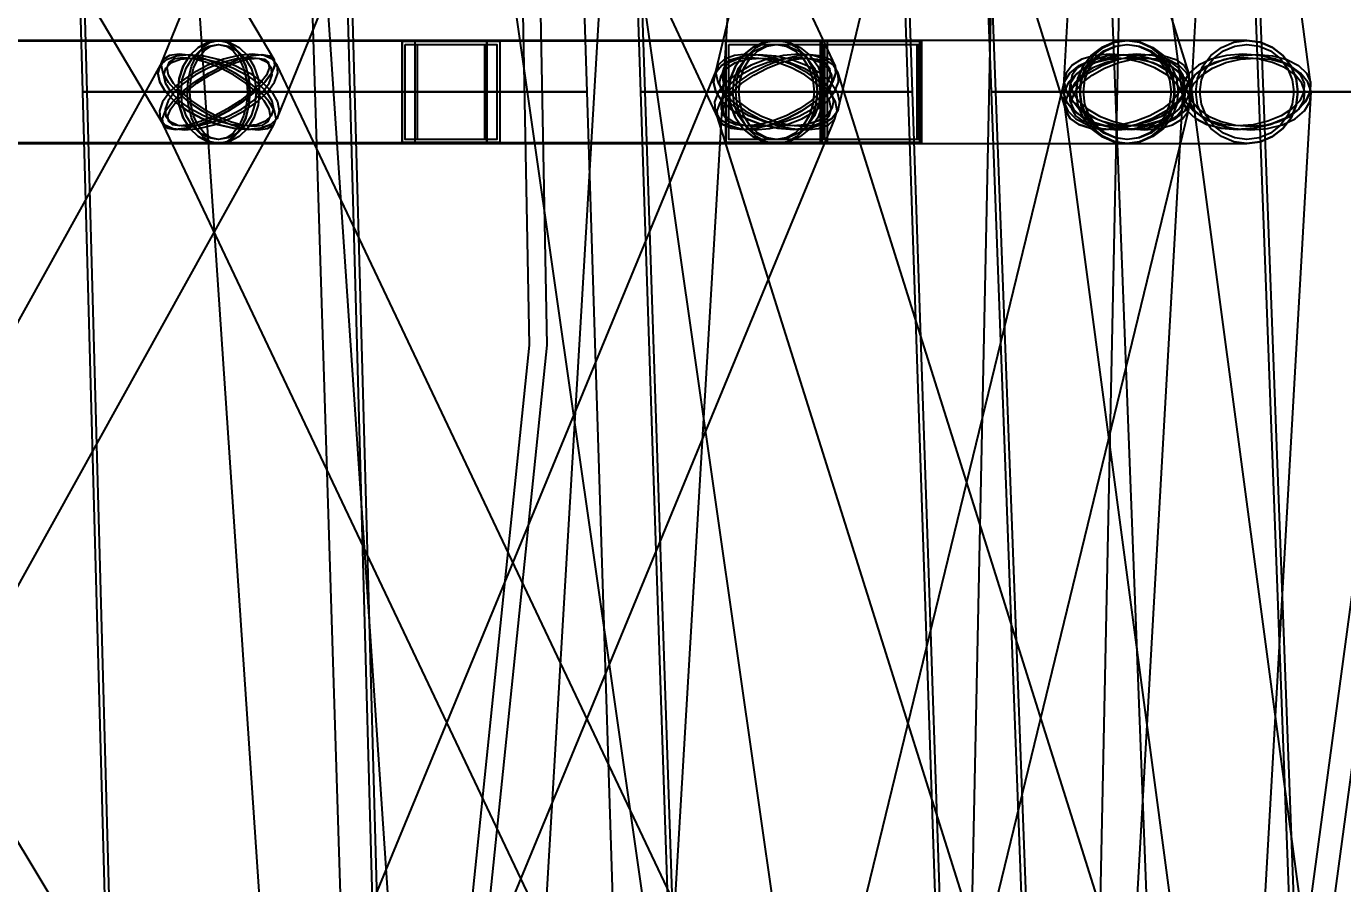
# Model space of a CAD drawing. Header units: millimetres. Extents: x -123812 to 252100, y -3000 to 639000.
# Drawn here: x 9042 to 14239, y 366874 to 370259 of the extents above; entities that cross this region are included whole.
import ezdxf

# ---------------------------------------------------------------- set-up
doc = ezdxf.new("R2010")
doc.units = ezdxf.units.MM
for name, color, linetype, lineweight in [('D-STR-DECK', 7, 'Continuous', 25), ('D-STR-DIM', 7, 'Continuous', 13), ('D-STR-STRC', 7, 'Continuous', 25)]:
    doc.layers.add(name, color=color, linetype=linetype, lineweight=lineweight)
doc.styles.add('OpenSansCondensed-Light', font='OpenSansCondensed-Light.ttf')
doc.styles.add('TOWER_UNICODE', font='Arial Unicode.ttf')
doc.dimstyles.new('EZDXF', dxfattribs={"dimtxt": 0.25, "dimasz": 0.175, "dimexe": 0.375, "dimexo": 0.125, "dimgap": 0.1, "dimtad": 1, "dimlfac": 100, "dimzin": 12, "dimdsep": 46, "dimtxsty": 'OpenSansCondensed-Light', "dimblk": 'ARCHTICK', "dimcen": 2.5, "dimazin": 3, "dimtfac": 0.5, "dimtmove": 2, "dimatfit": 3})

# ---------------------------------------------------------------- blocks, each defined once
blk = doc.blocks.new('_ARCHTICK')
at = {"color": 0, "linetype": 'BYBLOCK', "const_width": 0.15}
blk.add_lwpolyline([(-0.5, -0.5), (0.5, 0.5)], dxfattribs=at)

msp = doc.modelspace()

# ---------------------------------------------------------------- linework, layer by layer
at = {"layer": 'D-STR-DECK'}
for points in [[(6481.3, 355000), (7459.2, 369000), (7433.3, 371000), (11059.6, 371000), (11097.8, 369000), (9651.9, 355000)], [(6481.3, 355000), (7459.2, 369000), (7433.3, 371000), (11059.6, 371000), (11097.8, 369000), (9651.9, 355000)], [(9583, 355000), (11028.9, 369000), (10990.7, 371000), (14450, 371000), (14500, 369000), (12610.8, 355000)], [(9583, 355000), (11028.9, 369000), (10990.7, 371000), (14450, 371000), (14500, 369000), (12610.8, 355000)], [(12520.8, 355000), (14410, 369000), (14360, 371000), (17593.2, 371000), (17654.1, 369000), (15354, 355000)], [(12520.8, 355000), (14410, 369000), (14360, 371000), (17593.2, 371000), (17654.1, 369000), (15354, 355000)]]:
    msp.add_lwpolyline(points, close=True, dxfattribs=at)
at = {"layer": 'D-STR-STRC'}
for points in [[(6614.3, 374871.5), (9582.2, 369871.5), (9599.9, 369856.7), (9631.2, 369851.6), (9674.2, 369856.7), (9725.8, 369871.5), (9782.6, 369895.1), (9840.6, 369925.8), (9896, 369961.6), (9944.9, 370000), (9984, 370038.4), (10010.7, 370074.2), (10023.1, 370104.9), (10020.4, 370128.5), (7052.4, 375128.5)], [(9432.6, 374895.1), (11772.8, 369895.1), (11791.5, 369871.5), (11824.6, 369856.7), (11870, 369851.6), (11924.5, 369856.7), (11984.4, 369871.5), (12045.7, 369895.1), (12104.1, 369925.8), (12155.7, 369961.6), (12197, 370000), (12225.1, 370038.4), (12238.2, 370074.2), (12235.3, 370104.9), (9895, 375104.9)], [(11605.1, 375104.9), (9570.7, 370104.9), (9561.6, 370074.2), (9568.7, 370038.4), (9591.8, 370000), (9629.1, 369961.6), (9678.1, 369925.8), (9735.6, 369895.1), (9797.5, 369871.5), (9859.7, 369856.7), (9917.8, 369851.6), (9968.1, 369856.7), (10007, 369871.5), (10031.9, 369895.1), (12066.2, 374895.1)], [(11607, 350016.9), (9917.2, 375016.9), (9908.6, 375024.4), (9883.3, 375030.3), (9843, 375034.1), (9790.5, 375035.6), (9729.4, 375034.6), (9663.8, 375031.3), (9598.2, 375025.9), (9537.1, 375018.7), (9484.6, 375010.2), (9444.3, 375001.1), (9419, 374991.8), (9410.4, 374983.1), (11100.2, 349983.1)], [(10604.8, 349985.2), (12089.2, 374985.2), (12080.6, 374994.9), (12055.3, 375004.9), (12015, 375014.6), (11962.5, 375023.3), (11901.3, 375030.4), (11835.7, 375035.4), (11770.1, 375038), (11708.9, 375038), (11656.4, 375035.5), (11616.1, 375030.5), (11590.8, 375023.4), (11582.1, 375014.8), (10097.7, 350014.8)], [(14391.5, 350035.7), (10811.5, 375035.7), (10803, 375040.5), (10777.9, 375042.6), (10737.9, 375041.8), (10685.8, 375038.1), (10625.2, 375031.8), (10560.1, 375023.4), (10495, 375013.3), (10434.4, 375002.4), (10382.3, 374991.3), (10342.3, 374980.8), (10317.2, 374971.6), (10308.6, 374964.3), (13888.6, 349964.3)], [(11592.8, 374925.8), (13145.9, 369925.8), (13163.9, 369895.1), (13197.2, 369871.5), (13243.5, 369856.7), (13299.8, 369851.6), (13362.2, 369856.7), (13426.3, 369871.5), (13487.9, 369895.1), (13542.7, 369925.8), (13587.1, 369961.6), (13617.9, 370000), (13633.2, 370038.4), (13631.7, 370074.2), (12078.6, 375074.2)], [(12959.3, 375074.2), (11762.3, 370074.2), (11755, 370038.4), (11764.5, 370000), (11790.4, 369961.6), (11830.9, 369925.8), (11883.2, 369895.1), (11943.7, 369871.5), (12008.3, 369856.7), (12072.7, 369851.6), (12132.3, 369856.7), (12183.2, 369871.5), (12221.9, 369895.1), (12245.8, 369925.8), (13442.7, 374925.8)], [(12931.6, 349994.8), (13454.9, 374994.8), (13446.3, 375004.8), (13420.9, 375014.5), (13380.6, 375023.2), (13328, 375030.3), (13266.7, 375035.4), (13201, 375038), (13135.3, 375038), (13074, 375035.5), (13021.4, 375030.5), (12981.1, 375023.5), (12955.7, 375014.9), (12947, 375005.2), (12423.7, 350005.2)], [(12950, 374961.6), (13610.1, 369961.6), (13626, 369925.8), (13657.8, 369895.1), (13703.5, 369871.5), (13760, 369856.7), (13823.3, 369851.6), (13889.2, 369856.7), (13953.2, 369871.5), (14010.9, 369895.1), (14058.4, 369925.8), (14092.5, 369961.6), (14110.8, 370000), (14112.1, 370038.4), (13452, 375038.4)], [(13413.4, 375000), (13135.6, 370000), (13148.3, 369961.6), (13177.5, 369925.8), (13221, 369895.1), (13276, 369871.5), (13338.6, 369856.7), (13404.7, 369851.6), (13469.7, 369856.7), (13529.2, 369871.5), (13579.1, 369895.1), (13616.1, 369925.8), (13637.5, 369961.6), (13642, 370000), (13919.9, 375000)], [(6930.6, 369796.8), (9801.3, 369796.8), (9833.3, 369803.7), (9863.1, 369824), (9888.8, 369856.3), (9908.4, 369898.4), (9920.8, 369947.4), (9925, 370000), (9920.8, 370052.6), (9908.4, 370101.6), (9888.8, 370143.7), (9863.1, 370176), (9833.3, 370196.3), (9801.3, 370203.2), (6930.6, 370203.2)], [(6930.6, 369796.8), (9801.3, 369796.8), (9833.3, 369803.7), (9863.1, 369824), (9888.8, 369856.3), (9908.4, 369898.4), (9920.8, 369947.4), (9925, 370000), (9920.8, 370052.6), (9908.4, 370101.6), (9888.8, 370143.7), (9863.1, 370176), (9833.3, 370196.3), (9801.3, 370203.2), (6930.6, 370203.2)], [(10157.1, 365129.7), (7148.9, 370129.7), (7131.1, 370144.6), (7099.7, 370149.7), (7056.7, 370144.6), (7005.2, 370129.7), (6948.5, 370105.9), (6890.6, 370074.9), (6835.5, 370038.8), (6786.8, 370000), (6747.9, 369961.2), (6721.5, 369925.1), (6709.3, 369894.1), (6712.2, 369870.3), (9720.4, 364870.3)], [(7245.4, 364870.3), (10018.9, 369870.3), (10028.3, 369894.1), (10022.2, 369925.1), (10001.1, 369961.2), (9966.3, 370000), (9920.4, 370038.8), (9866.3, 370074.9), (9807.7, 370105.9), (9748.8, 370129.7), (9693.4, 370144.6), (9645.3, 370149.7), (9607.9, 370144.6), (9583.7, 370129.7), (6810.2, 365129.7)], [(12403.3, 365105.9), (10032.1, 370105.9), (10013.3, 370129.7), (9980, 370144.6), (9934.6, 370149.7), (9880.1, 370144.6), (9820.2, 370129.7), (9759, 370105.9), (9700.8, 370074.9), (9649.3, 370038.8), (9608.2, 370000), (9580.3, 369961.2), (9567.4, 369925.1), (9570.5, 369894.1), (11941.7, 364894.1)], [(10169, 364894.1), (12234.3, 369894.1), (12243.5, 369925.1), (12236.4, 369961.2), (12213.5, 370000), (12176.3, 370038.8), (12127.4, 370074.9), (12070, 370105.9), (12008.2, 370129.7), (11946.1, 370144.6), (11887.9, 370149.7), (11837.7, 370144.6), (11798.8, 370129.7), (11773.9, 370105.9), (9708.6, 365105.9)], [(13819.3, 365074.9), (12246.8, 370074.9), (12228.7, 370105.9), (12195.3, 370129.7), (12148.8, 370144.6), (12092.5, 370149.7), (12030.2, 370144.6), (11966, 370129.7), (11904.5, 370105.9), (11849.8, 370074.9), (11805.6, 370038.8), (11774.9, 370000), (11759.8, 369961.2), (11761.4, 369925.1), (13333.9, 364925.1)], [(12414.1, 364925.1), (13630.4, 369925.1), (13637.8, 369961.2), (13628.3, 370000), (13602.4, 370038.8), (13562, 370074.9), (13509.8, 370105.9), (13449.3, 370129.7), (13384.7, 370144.6), (13320.4, 370149.7), (13260.8, 370144.6), (13209.8, 370129.7), (13171.1, 370105.9), (13147.2, 370074.9), (11930.9, 365074.9)], [(14306.5, 365038.8), (13639.7, 370038.8), (13623.8, 370074.9), (13591.9, 370105.9), (13546.1, 370129.7), (13489.7, 370144.6), (13426.3, 370149.7), (13360.4, 370144.6), (13296.4, 370129.7), (13238.7, 370105.9), (13191.3, 370074.9), (13157.3, 370038.8), (13139.1, 370000), (13137.9, 369961.2), (13804.6, 364961.2)], [(13829.9, 365000), (14114.3, 370000), (14101.6, 370038.8), (14072.4, 370074.9), (14028.9, 370105.9), (13973.9, 370129.7), (13911.2, 370144.6), (13845.1, 370149.7), (13780.1, 370144.6), (13720.6, 370129.7), (13670.7, 370105.9), (13633.8, 370074.9), (13612.4, 370038.8), (13607.9, 370000), (13323.4, 365000)]]:
    msp.add_lwpolyline(points, dxfattribs=at)
for points in [[(9127.6, 375000), (9264, 370000), (10338.6, 370000), (10199.9, 375000)], [(9144.3, 375000), (9281.4, 370000), (10321.2, 370000), (10183.3, 375000)], [(10023.9, 375000), (10181.5, 370000), (11256.1, 370000), (11096.2, 375000)], [(11299.5, 375000), (11466.8, 370000), (12541.4, 370000), (12371.8, 375000)], [(11316.2, 375000), (11484.1, 370000), (12524, 370000), (12355.1, 375000)], [(12664.8, 375000), (12851.5, 370000), (13926.1, 370000), (13737.1, 375000)], [(12681.5, 375000), (12868.9, 370000), (13908.7, 370000), (13720.4, 375000)], [(13147.2, 375000), (13341.2, 370000), (14381, 370000), (14186.1, 375000)], [(9640.1, 370000), (9645.6, 369947.4), (9661.7, 369898.4), (9687.3, 369856.3), (9720.7, 369824), (9759.6, 369803.7), (9801.3, 369796.8), (12004.1, 369796.8), (12045.8, 369803.7), (12084.7, 369824), (12118.1, 369856.3), (12143.7, 369898.4), (12159.8, 369947.4), (12165.3, 370000), (12159.8, 370052.6), (12143.7, 370101.6), (12118.1, 370143.7), (12084.7, 370176), (12045.8, 370196.3), (12004.1, 370203.2), (9801.3, 370203.2), (9759.6, 370196.3), (9720.7, 370176), (9687.3, 370143.7), (9661.7, 370101.6), (9645.6, 370052.6)], [(9962.5, 370000), (9957, 369947.4), (9940.9, 369898.4), (9915.3, 369856.3), (9881.9, 369824), (9843, 369803.7), (9801.3, 369796.8), (9759.6, 369803.7), (9720.7, 369824), (9687.3, 369856.3), (9661.7, 369898.4), (9645.6, 369947.4), (9640.1, 370000), (9645.6, 370052.6), (9661.7, 370101.6), (9687.3, 370143.7), (9720.7, 370176), (9759.6, 370196.3), (9801.3, 370203.2), (9843, 370196.3), (9881.9, 370176), (9915.3, 370143.7), (9940.9, 370101.6), (9957, 370052.6)], [(9640.1, 370000), (9645.6, 369947.4), (9661.7, 369898.4), (9687.3, 369856.3), (9720.7, 369824), (9759.6, 369803.7), (9801.3, 369796.8), (12004.1, 369796.8), (12045.8, 369803.7), (12084.7, 369824), (12118.1, 369856.3), (12143.7, 369898.4), (12159.8, 369947.4), (12165.3, 370000), (12159.8, 370052.6), (12143.7, 370101.6), (12118.1, 370143.7), (12084.7, 370176), (12045.8, 370196.3), (12004.1, 370203.2), (9801.3, 370203.2), (9759.6, 370196.3), (9720.7, 370176), (9687.3, 370143.7), (9661.7, 370101.6), (9645.6, 370052.6)], [(9962.5, 370000), (9957, 369947.4), (9940.9, 369898.4), (9915.3, 369856.3), (9881.9, 369824), (9843, 369803.7), (9801.3, 369796.8), (9759.6, 369803.7), (9720.7, 369824), (9687.3, 369856.3), (9661.7, 369898.4), (9645.6, 369947.4), (9640.1, 370000), (9645.6, 370052.6), (9661.7, 370101.6), (9687.3, 370143.7), (9720.7, 370176), (9759.6, 370196.3), (9801.3, 370203.2), (9843, 370196.3), (9881.9, 370176), (9915.3, 370143.7), (9940.9, 370101.6), (9957, 370052.6)], [(9925, 370000), (9920.8, 369947.4), (9908.4, 369898.4), (9888.8, 369856.3), (9863.1, 369824), (9833.3, 369803.7), (9801.3, 369796.8), (9769.3, 369803.7), (9739.4, 369824), (9713.8, 369856.3), (9694.2, 369898.4), (9681.8, 369947.4), (9677.6, 370000), (9681.8, 370052.6), (9694.2, 370101.6), (9713.8, 370143.7), (9739.4, 370176), (9769.3, 370196.3), (9801.3, 370203.2), (9833.3, 370196.3), (9863.1, 370176), (9888.8, 370143.7), (9908.4, 370101.6), (9920.8, 370052.6)], [(9925, 370000), (9920.8, 369947.4), (9908.4, 369898.4), (9888.8, 369856.3), (9863.1, 369824), (9833.3, 369803.7), (9801.3, 369796.8), (9769.3, 369803.7), (9739.4, 369824), (9713.8, 369856.3), (9694.2, 369898.4), (9681.8, 369947.4), (9677.6, 370000), (9681.8, 370052.6), (9694.2, 370101.6), (9713.8, 370143.7), (9739.4, 370176), (9769.3, 370196.3), (9801.3, 370203.2), (9833.3, 370196.3), (9863.1, 370176), (9888.8, 370143.7), (9908.4, 370101.6), (9920.8, 370052.6)], [(11816.3, 370000), (11822.7, 369947.4), (11841.5, 369898.4), (11871.3, 369856.3), (11910.2, 369824), (11955.5, 369803.7), (12004.1, 369796.8), (13388.8, 369796.8), (13437.4, 369803.7), (13482.7, 369824), (13521.6, 369856.3), (13551.4, 369898.4), (13570.1, 369947.4), (13576.5, 370000), (13570.1, 370052.6), (13551.4, 370101.6), (13521.6, 370143.7), (13482.7, 370176), (13437.4, 370196.3), (13388.8, 370203.2), (12004.1, 370203.2), (11955.5, 370196.3), (11910.2, 370176), (11871.3, 370143.7), (11841.5, 370101.6), (11822.7, 370052.6)], [(12191.8, 370000), (12185.4, 369947.4), (12166.7, 369898.4), (12136.8, 369856.3), (12097.9, 369824), (12052.7, 369803.7), (12004.1, 369796.8), (11955.5, 369803.7), (11910.2, 369824), (11871.3, 369856.3), (11841.5, 369898.4), (11822.7, 369947.4), (11816.3, 370000), (11822.7, 370052.6), (11841.5, 370101.6), (11871.3, 370143.7), (11910.2, 370176), (11955.5, 370196.3), (12004.1, 370203.2), (12052.7, 370196.3), (12097.9, 370176), (12136.8, 370143.7), (12166.7, 370101.6), (12185.4, 370052.6)], [(11816.3, 370000), (11822.7, 369947.4), (11841.5, 369898.4), (11871.3, 369856.3), (11910.2, 369824), (11955.5, 369803.7), (12004.1, 369796.8), (13388.8, 369796.8), (13437.4, 369803.7), (13482.7, 369824), (13521.6, 369856.3), (13551.4, 369898.4), (13570.1, 369947.4), (13576.5, 370000), (13570.1, 370052.6), (13551.4, 370101.6), (13521.6, 370143.7), (13482.7, 370176), (13437.4, 370196.3), (13388.8, 370203.2), (12004.1, 370203.2), (11955.5, 370196.3), (11910.2, 370176), (11871.3, 370143.7), (11841.5, 370101.6), (11822.7, 370052.6)], [(12191.8, 370000), (12185.4, 369947.4), (12166.7, 369898.4), (12136.8, 369856.3), (12097.9, 369824), (12052.7, 369803.7), (12004.1, 369796.8), (11955.5, 369803.7), (11910.2, 369824), (11871.3, 369856.3), (11841.5, 369898.4), (11822.7, 369947.4), (11816.3, 370000), (11822.7, 370052.6), (11841.5, 370101.6), (11871.3, 370143.7), (11910.2, 370176), (11955.5, 370196.3), (12004.1, 370203.2), (12052.7, 370196.3), (12097.9, 370176), (12136.8, 370143.7), (12166.7, 370101.6), (12185.4, 370052.6)], [(12165.3, 370000), (12159.8, 369947.4), (12143.7, 369898.4), (12118.1, 369856.3), (12084.7, 369824), (12045.8, 369803.7), (12004.1, 369796.8), (11962.4, 369803.7), (11923.5, 369824), (11890.1, 369856.3), (11864.5, 369898.4), (11848.4, 369947.4), (11842.9, 370000), (11848.4, 370052.6), (11864.5, 370101.6), (11890.1, 370143.7), (11923.5, 370176), (11962.4, 370196.3), (12004.1, 370203.2), (12045.8, 370196.3), (12084.7, 370176), (12118.1, 370143.7), (12143.7, 370101.6), (12159.8, 370052.6)], [(12165.3, 370000), (12159.8, 369947.4), (12143.7, 369898.4), (12118.1, 369856.3), (12084.7, 369824), (12045.8, 369803.7), (12004.1, 369796.8), (11962.4, 369803.7), (11923.5, 369824), (11890.1, 369856.3), (11864.5, 369898.4), (11848.4, 369947.4), (11842.9, 370000), (11848.4, 370052.6), (11864.5, 370101.6), (11890.1, 370143.7), (11923.5, 370176), (11962.4, 370196.3), (12004.1, 370203.2), (12045.8, 370196.3), (12084.7, 370176), (12118.1, 370143.7), (12143.7, 370101.6), (12159.8, 370052.6)], [(13187.3, 370000), (13194.2, 369947.4), (13214.3, 369898.4), (13246.4, 369856.3), (13288.1, 369824), (13336.7, 369803.7), (13388.8, 369796.8), (13861.1, 369796.8), (13913.3, 369803.7), (13961.8, 369824), (14003.6, 369856.3), (14035.6, 369898.4), (14055.7, 369947.4), (14062.6, 370000), (14055.7, 370052.6), (14035.6, 370101.6), (14003.6, 370143.7), (13961.8, 370176), (13913.3, 370196.3), (13861.1, 370203.2), (13388.8, 370203.2), (13336.7, 370196.3), (13288.1, 370176), (13246.4, 370143.7), (13214.3, 370101.6), (13194.2, 370052.6)], [(13590.3, 370000), (13583.4, 369947.4), (13563.3, 369898.4), (13531.3, 369856.3), (13489.5, 369824), (13440.9, 369803.7), (13388.8, 369796.8), (13336.7, 369803.7), (13288.1, 369824), (13246.4, 369856.3), (13214.3, 369898.4), (13194.2, 369947.4), (13187.3, 370000), (13194.2, 370052.6), (13214.3, 370101.6), (13246.4, 370143.7), (13288.1, 370176), (13336.7, 370196.3), (13388.8, 370203.2), (13440.9, 370196.3), (13489.5, 370176), (13531.3, 370143.7), (13563.3, 370101.6), (13583.4, 370052.6)], [(13187.3, 370000), (13194.2, 369947.4), (13214.3, 369898.4), (13246.4, 369856.3), (13288.1, 369824), (13336.7, 369803.7), (13388.8, 369796.8), (13861.1, 369796.8), (13913.3, 369803.7), (13961.8, 369824), (14003.6, 369856.3), (14035.6, 369898.4), (14055.7, 369947.4), (14062.6, 370000), (14055.7, 370052.6), (14035.6, 370101.6), (14003.6, 370143.7), (13961.8, 370176), (13913.3, 370196.3), (13861.1, 370203.2), (13388.8, 370203.2), (13336.7, 370196.3), (13288.1, 370176), (13246.4, 370143.7), (13214.3, 370101.6), (13194.2, 370052.6)], [(13590.3, 370000), (13583.4, 369947.4), (13563.3, 369898.4), (13531.3, 369856.3), (13489.5, 369824), (13440.9, 369803.7), (13388.8, 369796.8), (13336.7, 369803.7), (13288.1, 369824), (13246.4, 369856.3), (13214.3, 369898.4), (13194.2, 369947.4), (13187.3, 370000), (13194.2, 370052.6), (13214.3, 370101.6), (13246.4, 370143.7), (13288.1, 370176), (13336.7, 370196.3), (13388.8, 370203.2), (13440.9, 370196.3), (13489.5, 370176), (13531.3, 370143.7), (13563.3, 370101.6), (13583.4, 370052.6)], [(13576.5, 370000), (13570.1, 369947.4), (13551.4, 369898.4), (13521.6, 369856.3), (13482.7, 369824), (13437.4, 369803.7), (13388.8, 369796.8), (13340.2, 369803.7), (13294.9, 369824), (13256.1, 369856.3), (13226.2, 369898.4), (13207.5, 369947.4), (13201.1, 370000), (13207.5, 370052.6), (13226.2, 370101.6), (13256.1, 370143.7), (13294.9, 370176), (13340.2, 370196.3), (13388.8, 370203.2), (13437.4, 370196.3), (13482.7, 370176), (13521.6, 370143.7), (13551.4, 370101.6), (13570.1, 370052.6)], [(13576.5, 370000), (13570.1, 369947.4), (13551.4, 369898.4), (13521.6, 369856.3), (13482.7, 369824), (13437.4, 369803.7), (13388.8, 369796.8), (13340.2, 369803.7), (13294.9, 369824), (13256.1, 369856.3), (13226.2, 369898.4), (13207.5, 369947.4), (13201.1, 370000), (13207.5, 370052.6), (13226.2, 370101.6), (13256.1, 370143.7), (13294.9, 370176), (13340.2, 370196.3), (13388.8, 370203.2), (13437.4, 370196.3), (13482.7, 370176), (13521.6, 370143.7), (13551.4, 370101.6), (13570.1, 370052.6)], [(14062.6, 370000), (14055.7, 369947.4), (14035.6, 369898.4), (14003.6, 369856.3), (13961.8, 369824), (13913.3, 369803.7), (13861.1, 369796.8), (13809, 369803.7), (13760.4, 369824), (13718.7, 369856.3), (13686.6, 369898.4), (13666.5, 369947.4), (13659.6, 370000), (13666.5, 370052.6), (13686.6, 370101.6), (13718.7, 370143.7), (13760.4, 370176), (13809, 370196.3), (13861.1, 370203.2), (13913.3, 370196.3), (13961.8, 370176), (14003.6, 370143.7), (14035.6, 370101.6), (14055.7, 370052.6)], [(14062.6, 370000), (14055.7, 369947.4), (14035.6, 369898.4), (14003.6, 369856.3), (13961.8, 369824), (13913.3, 369803.7), (13861.1, 369796.8), (13809, 369803.7), (13760.4, 369824), (13718.7, 369856.3), (13686.6, 369898.4), (13666.5, 369947.4), (13659.6, 370000), (13666.5, 370052.6), (13686.6, 370101.6), (13718.7, 370143.7), (13760.4, 370176), (13809, 370196.3), (13861.1, 370203.2), (13913.3, 370196.3), (13961.8, 370176), (14003.6, 370143.7), (14035.6, 370101.6), (14055.7, 370052.6)], [(6047.1, 369800), (10860.2, 369800), (10860.2, 370200), (6047.1, 370200)], [(6047.1, 369800), (10860.2, 369800), (10860.2, 370200), (6047.1, 370200)], [(9608.2, 370000), (9580.3, 369961.2), (9567.4, 369925.1), (9570.5, 369894.1), (9589.3, 369870.3), (9622.5, 369855.4), (9668, 369850.3), (9722.5, 369855.4), (9782.4, 369870.3), (9843.5, 369894.1), (9901.8, 369925.1), (9953.3, 369961.2), (9994.3, 370000), (10022.3, 370038.8), (10035.1, 370074.9), (10032.1, 370105.9), (10013.3, 370129.7), (9980, 370144.6), (9934.6, 370149.7), (9880.1, 370144.6), (9820.2, 370129.7), (9759, 370105.9), (9700.8, 370074.9), (9649.3, 370038.8)], [(9636.2, 370000), (9682.2, 369961.2), (9736.3, 369925.1), (9794.8, 369894.1), (9853.8, 369870.3), (9909.2, 369855.4), (9957.2, 369850.3), (9994.6, 369855.4), (10018.9, 369870.3), (10028.3, 369894.1), (10022.2, 369925.1), (10001.1, 369961.2), (9966.3, 370000), (9920.4, 370038.8), (9866.3, 370074.9), (9807.7, 370105.9), (9748.8, 370129.7), (9693.4, 370144.6), (9645.3, 370149.7), (9607.9, 370144.6), (9583.7, 370129.7), (9574.3, 370105.9), (9580.4, 370074.9), (9601.5, 370038.8)], [(9949.8, 370000), (9944.7, 369951.5), (9929.9, 369906.4), (9906.3, 369867.6), (9875.5, 369837.9), (9839.7, 369819.2), (9801.3, 369812.8), (9762.8, 369819.2), (9727, 369837.9), (9696.3, 369867.6), (9672.7, 369906.4), (9657.8, 369951.5), (9652.8, 370000), (9657.8, 370048.5), (9672.7, 370093.6), (9696.3, 370132.4), (9727, 370162.1), (9762.8, 370180.8), (9801.3, 370187.2), (9839.7, 370180.8), (9875.5, 370162.1), (9906.3, 370132.4), (9929.9, 370093.6), (9944.7, 370048.5)], [(9949.8, 370000), (9944.7, 369951.5), (9929.9, 369906.4), (9906.3, 369867.6), (9875.5, 369837.9), (9839.7, 369819.2), (9801.3, 369812.8), (9762.8, 369819.2), (9727, 369837.9), (9696.3, 369867.6), (9672.7, 369906.4), (9657.8, 369951.5), (9652.8, 370000), (9657.8, 370048.5), (9672.7, 370093.6), (9696.3, 370132.4), (9727, 370162.1), (9762.8, 370180.8), (9801.3, 370187.2), (9839.7, 370180.8), (9875.5, 370162.1), (9906.3, 370132.4), (9929.9, 370093.6), (9944.7, 370048.5)], [(9915.2, 370000), (9911.4, 369951.5), (9900, 369906.4), (9881.9, 369867.6), (9858.3, 369837.9), (9830.8, 369819.2), (9801.3, 369812.8), (9771.8, 369819.2), (9744.3, 369837.9), (9720.7, 369867.6), (9702.6, 369906.4), (9691.2, 369951.5), (9687.3, 370000), (9691.2, 370048.5), (9702.6, 370093.6), (9720.7, 370132.4), (9744.3, 370162.1), (9771.8, 370180.8), (9801.3, 370187.2), (9830.8, 370180.8), (9858.3, 370162.1), (9881.9, 370132.4), (9900, 370093.6), (9911.4, 370048.5)], [(9915.2, 370000), (9911.4, 369951.5), (9900, 369906.4), (9881.9, 369867.6), (9858.3, 369837.9), (9830.8, 369819.2), (9801.3, 369812.8), (9771.8, 369819.2), (9744.3, 369837.9), (9720.7, 369867.6), (9702.6, 369906.4), (9691.2, 369951.5), (9687.3, 370000), (9691.2, 370048.5), (9702.6, 370093.6), (9720.7, 370132.4), (9744.3, 370162.1), (9771.8, 370180.8), (9801.3, 370187.2), (9830.8, 370180.8), (9858.3, 370162.1), (9881.9, 370132.4), (9900, 370093.6), (9911.4, 370048.5)], [(10525.6, 369800), (12570.2, 369800), (12570.2, 370200), (10525.6, 370200)], [(10525.6, 370200), (10912, 370200), (10912, 369800), (10525.6, 369800)], [(10525.6, 369800), (12570.2, 369800), (12570.2, 370200), (10525.6, 370200)], [(10525.6, 370200), (10912, 370200), (10912, 369800), (10525.6, 369800)], [(10537.2, 370188), (10900.4, 370188), (10900.4, 369812), (10537.2, 369812)], [(10537.2, 370188), (10900.4, 370188), (10900.4, 369812), (10537.2, 369812)], [(10577.4, 370200), (10860.2, 370200), (10860.2, 369800), (10577.4, 369800)], [(10577.4, 370200), (10860.2, 370200), (10860.2, 369800), (10577.4, 369800)], [(10585.9, 370188), (10851.7, 370188), (10851.7, 369812), (10585.9, 369812)], [(10585.9, 370188), (10851.7, 370188), (10851.7, 369812), (10585.9, 369812)], [(11774.9, 370000), (11759.8, 369961.2), (11761.4, 369925.1), (11779.5, 369894.1), (11812.9, 369870.3), (11859.3, 369855.4), (11915.7, 369850.3), (11978, 369855.4), (12042.1, 369870.3), (12103.6, 369894.1), (12158.4, 369925.1), (12202.6, 369961.2), (12233.3, 370000), (12248.4, 370038.8), (12246.8, 370074.9), (12228.7, 370105.9), (12195.3, 370129.7), (12148.8, 370144.6), (12092.5, 370149.7), (12030.2, 370144.6), (11966, 370129.7), (11904.5, 370105.9), (11849.8, 370074.9), (11805.6, 370038.8)], [(11794.7, 370000), (11831.9, 369961.2), (11880.8, 369925.1), (11938.1, 369894.1), (11999.9, 369870.3), (12062, 369855.4), (12120.2, 369850.3), (12170.4, 369855.4), (12209.3, 369870.3), (12234.3, 369894.1), (12243.5, 369925.1), (12236.4, 369961.2), (12213.5, 370000), (12176.3, 370038.8), (12127.4, 370074.9), (12070, 370105.9), (12008.2, 370129.7), (11946.1, 370144.6), (11887.9, 370149.7), (11837.7, 370144.6), (11798.8, 370129.7), (11773.9, 370105.9), (11764.7, 370074.9), (11771.8, 370038.8)], [(11804.4, 369800), (12576.7, 369800), (12576.7, 370200), (11804.4, 370200)], [(11804.4, 370200), (12203.8, 370200), (12203.8, 369800), (11804.4, 369800)], [(11816.3, 370188), (12191.8, 370188), (12191.8, 369812), (11816.3, 369812)], [(12177, 370000), (12171.1, 369951.5), (12153.9, 369906.4), (12126.4, 369867.6), (12090.5, 369837.9), (12048.8, 369819.2), (12004.1, 369812.8), (11959.3, 369819.2), (11917.6, 369837.9), (11881.8, 369867.6), (11854.3, 369906.4), (11837, 369951.5), (11831.1, 370000), (11837, 370048.5), (11854.3, 370093.6), (11881.8, 370132.4), (11917.6, 370162.1), (11959.3, 370180.8), (12004.1, 370187.2), (12048.8, 370180.8), (12090.5, 370162.1), (12126.4, 370132.4), (12153.9, 370093.6), (12171.1, 370048.5)], [(12177, 370000), (12171.1, 369951.5), (12153.9, 369906.4), (12126.4, 369867.6), (12090.5, 369837.9), (12048.8, 369819.2), (12004.1, 369812.8), (11959.3, 369819.2), (11917.6, 369837.9), (11881.8, 369867.6), (11854.3, 369906.4), (11837, 369951.5), (11831.1, 370000), (11837, 370048.5), (11854.3, 370093.6), (11881.8, 370132.4), (11917.6, 370162.1), (11959.3, 370180.8), (12004.1, 370187.2), (12048.8, 370180.8), (12090.5, 370162.1), (12126.4, 370132.4), (12153.9, 370093.6), (12171.1, 370048.5)], [(12152.6, 370000), (12147.5, 369951.5), (12132.7, 369906.4), (12109.1, 369867.6), (12078.3, 369837.9), (12042.5, 369819.2), (12004.1, 369812.8), (11965.6, 369819.2), (11929.8, 369837.9), (11899.1, 369867.6), (11875.5, 369906.4), (11860.6, 369951.5), (11855.6, 370000), (11860.6, 370048.5), (11875.5, 370093.6), (11899.1, 370132.4), (11929.8, 370162.1), (11965.6, 370180.8), (12004.1, 370187.2), (12042.5, 370180.8), (12078.3, 370162.1), (12109.1, 370132.4), (12132.7, 370093.6), (12147.5, 370048.5)], [(12152.6, 370000), (12147.5, 369951.5), (12132.7, 369906.4), (12109.1, 369867.6), (12078.3, 369837.9), (12042.5, 369819.2), (12004.1, 369812.8), (11965.6, 369819.2), (11929.8, 369837.9), (11899.1, 369867.6), (11875.5, 369906.4), (11860.6, 369951.5), (11855.6, 370000), (11860.6, 370048.5), (11875.5, 370093.6), (11899.1, 370132.4), (11929.8, 370162.1), (11965.6, 370180.8), (12004.1, 370187.2), (12042.5, 370180.8), (12078.3, 370162.1), (12109.1, 370132.4), (12132.7, 370093.6), (12147.5, 370048.5)], [(12177.3, 370200), (12576.7, 370200), (12576.7, 369800), (12177.3, 369800)], [(12183.8, 370200), (12570.2, 370200), (12570.2, 369800), (12183.8, 369800)], [(12183.8, 370200), (12570.2, 370200), (12570.2, 369800), (12183.8, 369800)], [(12189.3, 370188), (12564.7, 370188), (12564.7, 369812), (12189.3, 369812)], [(12195.4, 370188), (12558.6, 370188), (12558.6, 369812), (12195.4, 369812)], [(12195.4, 370188), (12558.6, 370188), (12558.6, 369812), (12195.4, 369812)], [(13139.1, 370000), (13137.9, 369961.2), (13153.8, 369925.1), (13185.7, 369894.1), (13231.5, 369870.3), (13288, 369855.4), (13351.3, 369850.3), (13417.2, 369855.4), (13481.2, 369870.3), (13538.9, 369894.1), (13586.3, 369925.1), (13620.3, 369961.2), (13638.5, 370000), (13639.7, 370038.8), (13623.8, 370074.9), (13591.9, 370105.9), (13546.1, 370129.7), (13489.7, 370144.6), (13426.3, 370149.7), (13360.4, 370144.6), (13296.4, 370129.7), (13238.7, 370105.9), (13191.3, 370074.9), (13157.3, 370038.8)], [(13149.3, 370000), (13175.2, 369961.2), (13215.6, 369925.1), (13267.8, 369894.1), (13328.3, 369870.3), (13392.9, 369855.4), (13457.2, 369850.3), (13516.8, 369855.4), (13567.8, 369870.3), (13606.5, 369894.1), (13630.4, 369925.1), (13637.8, 369961.2), (13628.3, 370000), (13602.4, 370038.8), (13562, 370074.9), (13509.8, 370105.9), (13449.3, 370129.7), (13384.7, 370144.6), (13320.4, 370149.7), (13260.8, 370144.6), (13209.8, 370129.7), (13171.1, 370105.9), (13147.2, 370074.9), (13139.8, 370038.8)], [(13574.4, 370000), (13568.1, 369951.5), (13549.5, 369906.4), (13520, 369867.6), (13481.6, 369837.9), (13436.8, 369819.2), (13388.8, 369812.8), (13340.8, 369819.2), (13296, 369837.9), (13257.6, 369867.6), (13228.1, 369906.4), (13209.5, 369951.5), (13203.2, 370000), (13209.5, 370048.5), (13228.1, 370093.6), (13257.6, 370132.4), (13296, 370162.1), (13340.8, 370180.8), (13388.8, 370187.2), (13436.8, 370180.8), (13481.6, 370162.1), (13520, 370132.4), (13549.5, 370093.6), (13568.1, 370048.5)], [(13574.4, 370000), (13568.1, 369951.5), (13549.5, 369906.4), (13520, 369867.6), (13481.6, 369837.9), (13436.8, 369819.2), (13388.8, 369812.8), (13340.8, 369819.2), (13296, 369837.9), (13257.6, 369867.6), (13228.1, 369906.4), (13209.5, 369951.5), (13203.2, 370000), (13209.5, 370048.5), (13228.1, 370093.6), (13257.6, 370132.4), (13296, 370162.1), (13340.8, 370180.8), (13388.8, 370187.2), (13436.8, 370180.8), (13481.6, 370162.1), (13520, 370132.4), (13549.5, 370093.6), (13568.1, 370048.5)], [(13561.8, 370000), (13555.9, 369951.5), (13538.6, 369906.4), (13511.1, 369867.6), (13475.3, 369837.9), (13433.6, 369819.2), (13388.8, 369812.8), (13344, 369819.2), (13302.3, 369837.9), (13266.5, 369867.6), (13239, 369906.4), (13221.7, 369951.5), (13215.9, 370000), (13221.7, 370048.5), (13239, 370093.6), (13266.5, 370132.4), (13302.3, 370162.1), (13344, 370180.8), (13388.8, 370187.2), (13433.6, 370180.8), (13475.3, 370162.1), (13511.1, 370132.4), (13538.6, 370093.6), (13555.9, 370048.5)], [(13561.8, 370000), (13555.9, 369951.5), (13538.6, 369906.4), (13511.1, 369867.6), (13475.3, 369837.9), (13433.6, 369819.2), (13388.8, 369812.8), (13344, 369819.2), (13302.3, 369837.9), (13266.5, 369867.6), (13239, 369906.4), (13221.7, 369951.5), (13215.9, 370000), (13221.7, 370048.5), (13239, 370093.6), (13266.5, 370132.4), (13302.3, 370162.1), (13344, 370180.8), (13388.8, 370187.2), (13433.6, 370180.8), (13475.3, 370162.1), (13511.1, 370132.4), (13538.6, 370093.6), (13555.9, 370048.5)], [(13607.9, 370000), (13620.7, 369961.2), (13649.8, 369925.1), (13693.4, 369894.1), (13748.4, 369870.3), (13811, 369855.4), (13877.1, 369850.3), (13942.1, 369855.4), (14001.6, 369870.3), (14051.5, 369894.1), (14088.4, 369925.1), (14109.8, 369961.2), (14114.3, 370000), (14101.6, 370038.8), (14072.4, 370074.9), (14028.9, 370105.9), (13973.9, 370129.7), (13911.2, 370144.6), (13845.1, 370149.7), (13780.1, 370144.6), (13720.6, 370129.7), (13670.7, 370105.9), (13633.8, 370074.9), (13612.4, 370038.8)], [(14046.7, 370000), (14040.4, 369951.5), (14021.8, 369906.4), (13992.3, 369867.6), (13953.9, 369837.9), (13909.1, 369819.2), (13861.1, 369812.8), (13813.1, 369819.2), (13768.3, 369837.9), (13729.9, 369867.6), (13700.4, 369906.4), (13681.8, 369951.5), (13675.5, 370000), (13681.8, 370048.5), (13700.4, 370093.6), (13729.9, 370132.4), (13768.3, 370162.1), (13813.1, 370180.8), (13861.1, 370187.2), (13909.1, 370180.8), (13953.9, 370162.1), (13992.3, 370132.4), (14021.8, 370093.6), (14040.4, 370048.5)], [(14046.7, 370000), (14040.4, 369951.5), (14021.8, 369906.4), (13992.3, 369867.6), (13953.9, 369837.9), (13909.1, 369819.2), (13861.1, 369812.8), (13813.1, 369819.2), (13768.3, 369837.9), (13729.9, 369867.6), (13700.4, 369906.4), (13681.8, 369951.5), (13675.5, 370000), (13681.8, 370048.5), (13700.4, 370093.6), (13729.9, 370132.4), (13768.3, 370162.1), (13813.1, 370180.8), (13861.1, 370187.2), (13909.1, 370180.8), (13953.9, 370162.1), (13992.3, 370132.4), (14021.8, 370093.6), (14040.4, 370048.5)], [(10010.8, 370000), (10033.8, 369961.6), (10041, 369925.8), (10031.9, 369895.1), (10007, 369871.5), (9968.1, 369856.7), (9917.8, 369851.6), (9859.7, 369856.7), (9797.5, 369871.5), (9735.6, 369895.1), (9678.1, 369925.8), (9629.1, 369961.6), (9591.8, 370000), (9568.7, 370038.4), (9561.6, 370074.2), (9570.7, 370104.9), (9595.6, 370128.5), (9634.5, 370143.3), (9684.7, 370148.4), (9742.9, 370143.3), (9805.1, 370128.5), (9867, 370104.9), (9924.4, 370074.2), (9973.5, 370038.4)], [(9944.9, 370000), (9896, 369961.6), (9840.6, 369925.8), (9782.6, 369895.1), (9725.8, 369871.5), (9674.2, 369856.7), (9631.2, 369851.6), (9599.9, 369856.7), (9582.2, 369871.5), (9579.5, 369895.1), (9591.9, 369925.8), (9618.6, 369961.6), (9657.7, 370000), (9706.6, 370038.4), (9761.9, 370074.2), (9820, 370104.9), (9876.7, 370128.5), (9928.4, 370143.3), (9971.3, 370148.4), (10002.7, 370143.3), (10020.4, 370128.5), (10023.1, 370104.9), (10010.7, 370074.2), (9984, 370038.4)], [(9990.2, 370000), (10010.9, 369965.4), (10017.4, 369933.1), (10009.2, 369905.4), (9986.7, 369884.2), (9951.7, 369870.8), (9906.4, 369866.2), (9853.9, 369870.8), (9797.9, 369884.2), (9742, 369905.4), (9690.3, 369933.1), (9646, 369965.4), (9612.4, 370000), (9591.6, 370034.6), (9585.2, 370066.9), (9593.4, 370094.6), (9615.8, 370115.8), (9650.9, 370129.2), (9696.2, 370133.8), (9748.7, 370129.2), (9804.7, 370115.8), (9860.5, 370094.6), (9912.3, 370066.9), (9956.5, 370034.6)], [(9627.2, 370000), (9602, 369965.1), (9590.4, 369932.5), (9593.2, 369904.5), (9610.2, 369883.1), (9640.1, 369869.6), (9681.1, 369865), (9730.2, 369869.6), (9784.2, 369883.1), (9839.4, 369904.5), (9891.9, 369932.5), (9938.3, 369965.1), (9975.3, 370000), (10000.5, 370034.9), (10012.1, 370067.5), (10009.4, 370095.5), (9992.4, 370116.9), (9962.4, 370130.4), (9921.5, 370135), (9872.3, 370130.4), (9818.4, 370116.9), (9763.2, 370095.5), (9710.6, 370067.5), (9664.3, 370034.9)], [(9652.5, 370000), (9693.9, 369965.1), (9742.7, 369932.5), (9795.5, 369904.5), (9848.6, 369883.1), (9898.6, 369869.6), (9941.9, 369865), (9975.6, 369869.6), (9997.5, 369883.1), (10005.9, 369904.5), (10000.5, 369932.5), (9981.4, 369965.1), (9950.1, 370000), (9908.6, 370034.9), (9859.9, 370067.5), (9807.1, 370095.5), (9753.9, 370116.9), (9704, 370130.4), (9660.7, 370135), (9627, 370130.4), (9605.1, 370116.9), (9596.6, 370095.5), (9602.1, 370067.5), (9621.2, 370034.9)], [(9930.8, 370000), (9886.7, 369965.4), (9836.8, 369933.1), (9784.4, 369905.4), (9733.2, 369884.2), (9686.7, 369870.8), (9648, 369866.2), (9619.7, 369870.8), (9603.8, 369884.2), (9601.3, 369905.4), (9612.5, 369933.1), (9636.5, 369965.4), (9671.8, 370000), (9715.9, 370034.6), (9765.8, 370066.9), (9818.1, 370094.6), (9869.3, 370115.8), (9915.9, 370129.2), (9954.6, 370133.8), (9982.9, 370129.2), (9998.8, 370115.8), (10001.2, 370094.6), (9990.1, 370066.9), (9966, 370034.6)], [(12243.6, 370000), (12253.2, 369961.6), (12245.8, 369925.8), (12221.9, 369895.1), (12183.2, 369871.5), (12132.3, 369856.7), (12072.7, 369851.6), (12008.3, 369856.7), (11943.7, 369871.5), (11883.2, 369895.1), (11830.9, 369925.8), (11790.4, 369961.6), (11764.5, 370000), (11755, 370038.4), (11762.3, 370074.2), (11786.2, 370104.9), (11824.9, 370128.5), (11875.8, 370143.3), (11935.5, 370148.4), (11999.8, 370143.3), (12064.5, 370128.5), (12125, 370104.9), (12177.2, 370074.2), (12217.7, 370038.4)], [(12197, 370000), (12155.7, 369961.6), (12104.1, 369925.8), (12045.7, 369895.1), (11984.4, 369871.5), (11924.5, 369856.7), (11870, 369851.6), (11824.6, 369856.7), (11791.5, 369871.5), (11772.8, 369895.1), (11769.9, 369925.8), (11783, 369961.6), (11811.1, 370000), (11852.4, 370038.4), (11904, 370074.2), (11962.5, 370104.9), (12023.7, 370128.5), (12083.7, 370143.3), (12138.2, 370148.4), (12183.5, 370143.3), (12216.7, 370128.5), (12235.3, 370104.9), (12238.2, 370074.2), (12225.1, 370038.4)], [(12220, 370000), (12228.7, 369965.4), (12222, 369933.1), (12200.5, 369905.4), (12165.6, 369884.2), (12119.7, 369870.8), (12065.9, 369866.2), (12007.9, 369870.8), (11949.6, 369884.2), (11895.1, 369905.4), (11848, 369933.1), (11811.5, 369965.4), (11788.1, 370000), (11779.5, 370034.6), (11786.1, 370066.9), (11807.6, 370094.6), (11842.6, 370115.8), (11888.5, 370129.2), (11942.2, 370133.8), (12000.2, 370129.2), (12058.5, 370115.8), (12113.1, 370094.6), (12160.2, 370066.9), (12196.7, 370034.6)], [(11797.4, 370000), (11783.8, 369965.1), (11785.3, 369932.5), (11801.6, 369904.5), (11831.7, 369883.1), (11873.6, 369869.6), (11924.4, 369865), (11980.6, 369869.6), (12038.4, 369883.1), (12093.8, 369904.5), (12143.2, 369932.5), (12183, 369965.1), (12210.7, 370000), (12224.3, 370034.9), (12222.9, 370067.5), (12206.6, 370095.5), (12176.4, 370116.9), (12134.6, 370130.4), (12083.8, 370135), (12027.6, 370130.4), (11969.8, 370116.9), (11914.3, 370095.5), (11865, 370067.5), (11825.1, 370034.9)], [(11815.3, 370000), (11848.8, 369965.1), (11892.9, 369932.5), (11944.6, 369904.5), (12000.4, 369883.1), (12056.3, 369869.6), (12108.8, 369865), (12154.1, 369869.6), (12189.1, 369883.1), (12211.6, 369904.5), (12219.9, 369932.5), (12213.5, 369965.1), (12192.9, 370000), (12159.3, 370034.9), (12115.2, 370067.5), (12063.5, 370095.5), (12007.8, 370116.9), (11951.8, 370130.4), (11899.4, 370135), (11854.1, 370130.4), (11819, 370116.9), (11796.5, 370095.5), (11788.2, 370067.5), (11794.6, 370034.9)], [(12178, 370000), (12140.8, 369965.4), (12094.3, 369933.1), (12041.6, 369905.4), (11986.4, 369884.2), (11932.3, 369870.8), (11883.2, 369866.2), (11842.3, 369870.8), (11812.4, 369884.2), (11795.6, 369905.4), (11793, 369933.1), (11804.8, 369965.4), (11830.1, 370000), (11867.3, 370034.6), (11913.9, 370066.9), (11966.6, 370094.6), (12021.8, 370115.8), (12075.8, 370129.2), (12125, 370133.8), (12165.9, 370129.2), (12195.7, 370115.8), (12212.6, 370094.6), (12215.2, 370066.9), (12203.4, 370034.6)], [(13642, 370000), (13637.5, 369961.6), (13616.1, 369925.8), (13579.1, 369895.1), (13529.2, 369871.5), (13469.7, 369856.7), (13404.7, 369851.6), (13338.6, 369856.7), (13276, 369871.5), (13221, 369895.1), (13177.5, 369925.8), (13148.3, 369961.6), (13135.6, 370000), (13140.1, 370038.4), (13161.5, 370074.2), (13198.5, 370104.9), (13248.4, 370128.5), (13307.9, 370143.3), (13372.9, 370148.4), (13439, 370143.3), (13501.6, 370128.5), (13556.6, 370104.9), (13600.2, 370074.2), (13629.3, 370038.4)], [(13617.9, 370000), (13587.1, 369961.6), (13542.7, 369925.8), (13487.9, 369895.1), (13426.3, 369871.5), (13362.2, 369856.7), (13299.8, 369851.6), (13243.5, 369856.7), (13197.2, 369871.5), (13163.9, 369895.1), (13145.9, 369925.8), (13144.5, 369961.6), (13159.7, 370000), (13190.5, 370038.4), (13234.9, 370074.2), (13289.7, 370104.9), (13351.3, 370128.5), (13415.5, 370143.3), (13477.8, 370148.4), (13534.1, 370143.3), (13580.4, 370128.5), (13613.7, 370104.9), (13631.7, 370074.2), (13633.2, 370038.4)], [(13617.1, 370000), (13613.1, 369965.4), (13593.7, 369933.1), (13560.4, 369905.4), (13515.4, 369884.2), (13461.8, 369870.8), (13403.2, 369866.2), (13343.6, 369870.8), (13287.1, 369884.2), (13237.5, 369905.4), (13198.3, 369933.1), (13172, 369965.4), (13160.5, 370000), (13164.6, 370034.6), (13183.9, 370066.9), (13217.2, 370094.6), (13262.2, 370115.8), (13315.8, 370129.2), (13374.5, 370133.8), (13434, 370129.2), (13490.5, 370115.8), (13540.1, 370094.6), (13579.4, 370066.9), (13605.6, 370034.6)], [(13163.7, 370000), (13162.6, 369965.1), (13176.9, 369932.5), (13205.7, 369904.5), (13247, 369883.1), (13297.9, 369869.6), (13355, 369865), (13414.4, 369869.6), (13472.1, 369883.1), (13524.1, 369904.5), (13566.9, 369932.5), (13597.5, 369965.1), (13613.9, 370000), (13615, 370034.9), (13600.7, 370067.5), (13571.9, 370095.5), (13530.6, 370116.9), (13479.7, 370130.4), (13422.6, 370135), (13363.2, 370130.4), (13305.5, 370116.9), (13253.5, 370095.5), (13210.7, 370067.5), (13180.1, 370034.9)], [(13172.9, 370000), (13196.2, 369965.1), (13232.7, 369932.5), (13279.7, 369904.5), (13334.3, 369883.1), (13392.5, 369869.6), (13450.5, 369865), (13504.2, 369869.6), (13550.2, 369883.1), (13585.1, 369904.5), (13606.6, 369932.5), (13613.3, 369965.1), (13604.7, 370000), (13581.4, 370034.9), (13545, 370067.5), (13497.9, 370095.5), (13443.4, 370116.9), (13385.1, 370130.4), (13327.1, 370135), (13273.4, 370130.4), (13227.5, 370116.9), (13192.5, 370095.5), (13171, 370067.5), (13164.3, 370034.9)], [(13595.4, 370000), (13567.6, 369965.4), (13527.6, 369933.1), (13478.1, 369905.4), (13422.6, 369884.2), (13364.8, 369870.8), (13308.6, 369866.2), (13257.8, 369870.8), (13216, 369884.2), (13186, 369905.4), (13169.8, 369933.1), (13168.5, 369965.4), (13182.2, 370000), (13210, 370034.6), (13250, 370066.9), (13299.5, 370094.6), (13355, 370115.8), (13412.8, 370129.2), (13469, 370133.8), (13519.8, 370129.2), (13561.6, 370115.8), (13591.6, 370094.6), (13607.8, 370066.9), (13609.1, 370034.6)], [(14110.8, 370000), (14092.5, 369961.6), (14058.4, 369925.8), (14010.9, 369895.1), (13953.2, 369871.5), (13889.2, 369856.7), (13823.3, 369851.6), (13760, 369856.7), (13703.5, 369871.5), (13657.8, 369895.1), (13626, 369925.8), (13610.1, 369961.6), (13611.4, 370000), (13629.7, 370038.4), (13663.8, 370074.2), (13711.3, 370104.9), (13769, 370128.5), (13833, 370143.3), (13898.9, 370148.4), (13962.3, 370143.3), (14018.7, 370128.5), (14064.4, 370104.9), (14096.3, 370074.2), (14112.1, 370038.4)], [(13632.8, 370000), (13644.3, 369965.1), (13670.6, 369932.5), (13709.9, 369904.5), (13759.4, 369883.1), (13816, 369869.6), (13875.5, 369865), (13934.1, 369869.6), (13987.8, 369883.1), (14032.7, 369904.5), (14066, 369932.5), (14085.4, 369965.1), (14089.4, 370000), (14077.9, 370034.9), (14051.6, 370067.5), (14012.3, 370095.5), (13962.8, 370116.9), (13906.3, 370130.4), (13846.7, 370135), (13788.1, 370130.4), (13734.5, 370116.9), (13689.5, 370095.5), (13656.2, 370067.5), (13636.9, 370034.9)], [(14086.2, 370000), (14069.7, 369965.4), (14039, 369933.1), (13996.2, 369905.4), (13944.1, 369884.2), (13886.4, 369870.8), (13827, 369866.2), (13769.9, 369870.8), (13719, 369884.2), (13677.8, 369905.4), (13649.1, 369933.1), (13634.8, 369965.4), (13636, 370000), (13652.5, 370034.6), (13683.2, 370066.9), (13726, 370094.6), (13778.1, 370115.8), (13835.8, 370129.2), (13895.2, 370133.8), (13952.3, 370129.2), (14003.2, 370115.8), (14044.4, 370094.6), (14073.1, 370066.9), (14087.4, 370034.6)], [(9264, 370000), (9400.3, 365000), (10477.2, 365000), (10338.6, 370000)], [(10338.6, 370000), (10320.3, 370000), (10266.6, 370000), (10181.2, 370000), (10069.9, 370000), (9940.4, 370000), (9801.3, 370000), (9662.2, 370000), (9532.6, 370000), (9421.4, 370000), (9336, 370000), (9282.3, 370000), (9264, 370000), (9282.3, 370000), (9336, 370000), (9421.4, 370000), (9532.6, 370000), (9662.2, 370000), (9801.3, 370000), (9940.4, 370000), (10069.9, 370000), (10181.2, 370000), (10266.6, 370000), (10320.3, 370000)], [(10338.6, 370000), (10320.3, 370000), (10266.6, 370000), (10181.2, 370000), (10069.9, 370000), (9940.4, 370000), (9801.3, 370000), (9662.2, 370000), (9532.6, 370000), (9421.4, 370000), (9336, 370000), (9282.3, 370000), (9264, 370000), (9282.3, 370000), (9336, 370000), (9421.4, 370000), (9532.6, 370000), (9662.2, 370000), (9801.3, 370000), (9940.4, 370000), (10069.9, 370000), (10181.2, 370000), (10266.6, 370000), (10320.3, 370000)], [(9281.4, 370000), (9418.4, 365000), (10459.2, 365000), (10321.2, 370000)], [(10321.2, 370000), (10303.5, 370000), (10251.6, 370000), (10168.9, 370000), (10061.3, 370000), (9935.9, 370000), (9801.3, 370000), (9666.7, 370000), (9541.3, 370000), (9433.6, 370000), (9351, 370000), (9299.1, 370000), (9281.4, 370000), (9299.1, 370000), (9351, 370000), (9433.6, 370000), (9541.3, 370000), (9666.7, 370000), (9801.3, 370000), (9935.9, 370000), (10061.3, 370000), (10168.9, 370000), (10251.6, 370000), (10303.5, 370000)], [(10268.4, 370000), (10252.5, 370000), (10205.8, 370000), (10131.6, 370000), (10034.8, 370000), (9922.2, 370000), (9801.3, 370000), (9680.4, 370000), (9567.7, 370000), (9471, 370000), (9396.8, 370000), (9350.1, 370000), (9334.2, 370000), (9350.1, 370000), (9396.8, 370000), (9471, 370000), (9567.7, 370000), (9680.4, 370000), (9801.3, 370000), (9922.2, 370000), (10034.8, 370000), (10131.6, 370000), (10205.8, 370000), (10252.5, 370000)], [(10268.4, 370000), (10252.5, 370000), (10205.8, 370000), (10131.6, 370000), (10034.8, 370000), (9922.2, 370000), (9801.3, 370000), (9680.4, 370000), (9567.7, 370000), (9471, 370000), (9396.8, 370000), (9350.1, 370000), (9334.2, 370000), (9350.1, 370000), (9396.8, 370000), (9471, 370000), (9567.7, 370000), (9680.4, 370000), (9801.3, 370000), (9922.2, 370000), (10034.8, 370000), (10131.6, 370000), (10205.8, 370000), (10252.5, 370000)], [(10181.5, 370000), (10339, 365000), (11416, 365000), (11256.1, 370000)], [(11256.1, 370000), (11237.8, 370000), (11184.1, 370000), (11098.7, 370000), (10987.4, 370000), (10857.9, 370000), (10718.8, 370000), (10579.7, 370000), (10450.1, 370000), (10338.9, 370000), (10253.5, 370000), (10199.8, 370000), (10181.5, 370000), (10199.8, 370000), (10253.5, 370000), (10338.9, 370000), (10450.1, 370000), (10579.7, 370000), (10718.8, 370000), (10857.9, 370000), (10987.4, 370000), (11098.7, 370000), (11184.1, 370000), (11237.8, 370000)], [(11256.1, 370000), (11237.8, 370000), (11184.1, 370000), (11098.7, 370000), (10987.4, 370000), (10857.9, 370000), (10718.8, 370000), (10579.7, 370000), (10450.1, 370000), (10338.9, 370000), (10253.5, 370000), (10199.8, 370000), (10181.5, 370000), (10199.8, 370000), (10253.5, 370000), (10338.9, 370000), (10450.1, 370000), (10579.7, 370000), (10718.8, 370000), (10857.9, 370000), (10987.4, 370000), (11098.7, 370000), (11184.1, 370000), (11237.8, 370000)], [(11185.9, 370000), (11170, 370000), (11123.3, 370000), (11049.1, 370000), (10952.3, 370000), (10839.7, 370000), (10718.8, 370000), (10597.9, 370000), (10485.2, 370000), (10388.5, 370000), (10314.3, 370000), (10267.6, 370000), (10251.7, 370000), (10267.6, 370000), (10314.3, 370000), (10388.5, 370000), (10485.2, 370000), (10597.9, 370000), (10718.8, 370000), (10839.7, 370000), (10952.3, 370000), (11049.1, 370000), (11123.3, 370000), (11170, 370000)], [(11185.9, 370000), (11170, 370000), (11123.3, 370000), (11049.1, 370000), (10952.3, 370000), (10839.7, 370000), (10718.8, 370000), (10597.9, 370000), (10485.2, 370000), (10388.5, 370000), (10314.3, 370000), (10267.6, 370000), (10251.7, 370000), (10267.6, 370000), (10314.3, 370000), (10388.5, 370000), (10485.2, 370000), (10597.9, 370000), (10718.8, 370000), (10839.7, 370000), (10952.3, 370000), (11049.1, 370000), (11123.3, 370000), (11170, 370000)], [(11466.8, 370000), (11634, 365000), (12710.9, 365000), (12541.4, 370000)], [(12541.4, 370000), (12523.1, 370000), (12469.4, 370000), (12384, 370000), (12272.7, 370000), (12143.1, 370000), (12004.1, 370000), (11865, 370000), (11735.4, 370000), (11624.1, 370000), (11538.8, 370000), (11485.1, 370000), (11466.8, 370000), (11485.1, 370000), (11538.8, 370000), (11624.1, 370000), (11735.4, 370000), (11865, 370000), (12004.1, 370000), (12143.1, 370000), (12272.7, 370000), (12384, 370000), (12469.4, 370000), (12523.1, 370000)], [(12541.4, 370000), (12523.1, 370000), (12469.4, 370000), (12384, 370000), (12272.7, 370000), (12143.1, 370000), (12004.1, 370000), (11865, 370000), (11735.4, 370000), (11624.1, 370000), (11538.8, 370000), (11485.1, 370000), (11466.8, 370000), (11485.1, 370000), (11538.8, 370000), (11624.1, 370000), (11735.4, 370000), (11865, 370000), (12004.1, 370000), (12143.1, 370000), (12272.7, 370000), (12384, 370000), (12469.4, 370000), (12523.1, 370000)], [(11484.1, 370000), (11652.1, 365000), (12692.9, 365000), (12524, 370000)], [(12524, 370000), (12506.3, 370000), (12454.3, 370000), (12371.7, 370000), (12264, 370000), (12138.6, 370000), (12004.1, 370000), (11869.5, 370000), (11744.1, 370000), (11636.4, 370000), (11553.8, 370000), (11501.9, 370000), (11484.1, 370000), (11501.9, 370000), (11553.8, 370000), (11636.4, 370000), (11744.1, 370000), (11869.5, 370000), (12004.1, 370000), (12138.6, 370000), (12264, 370000), (12371.7, 370000), (12454.3, 370000), (12506.3, 370000)], [(12471.2, 370000), (12455.2, 370000), (12408.6, 370000), (12334.4, 370000), (12237.6, 370000), (12125, 370000), (12004.1, 370000), (11883.2, 370000), (11770.5, 370000), (11673.8, 370000), (11599.6, 370000), (11552.9, 370000), (11537, 370000), (11552.9, 370000), (11599.6, 370000), (11673.8, 370000), (11770.5, 370000), (11883.2, 370000), (12004.1, 370000), (12125, 370000), (12237.6, 370000), (12334.4, 370000), (12408.6, 370000), (12455.2, 370000)], [(12471.2, 370000), (12455.2, 370000), (12408.6, 370000), (12334.4, 370000), (12237.6, 370000), (12125, 370000), (12004.1, 370000), (11883.2, 370000), (11770.5, 370000), (11673.8, 370000), (11599.6, 370000), (11552.9, 370000), (11537, 370000), (11552.9, 370000), (11599.6, 370000), (11673.8, 370000), (11770.5, 370000), (11883.2, 370000), (12004.1, 370000), (12125, 370000), (12237.6, 370000), (12334.4, 370000), (12408.6, 370000), (12455.2, 370000)], [(12851.5, 370000), (13038.2, 365000), (14115.1, 365000), (13926.1, 370000)], [(13926.1, 370000), (13907.8, 370000), (13854.1, 370000), (13768.7, 370000), (13657.5, 370000), (13527.9, 370000), (13388.8, 370000), (13249.7, 370000), (13120.2, 370000), (13008.9, 370000), (12923.5, 370000), (12869.8, 370000), (12851.5, 370000), (12869.8, 370000), (12923.5, 370000), (13008.9, 370000), (13120.2, 370000), (13249.7, 370000), (13388.8, 370000), (13527.9, 370000), (13657.5, 370000), (13768.7, 370000), (13854.1, 370000), (13907.8, 370000)], [(13926.1, 370000), (13907.8, 370000), (13854.1, 370000), (13768.7, 370000), (13657.5, 370000), (13527.9, 370000), (13388.8, 370000), (13249.7, 370000), (13120.2, 370000), (13008.9, 370000), (12923.5, 370000), (12869.8, 370000), (12851.5, 370000), (12869.8, 370000), (12923.5, 370000), (13008.9, 370000), (13120.2, 370000), (13249.7, 370000), (13388.8, 370000), (13527.9, 370000), (13657.5, 370000), (13768.7, 370000), (13854.1, 370000), (13907.8, 370000)], [(12868.9, 370000), (13056.2, 365000), (14097, 365000), (13908.7, 370000)], [(13908.7, 370000), (13891, 370000), (13839.1, 370000), (13756.5, 370000), (13648.8, 370000), (13523.4, 370000), (13388.8, 370000), (13254.2, 370000), (13128.8, 370000), (13021.2, 370000), (12938.5, 370000), (12886.6, 370000), (12868.9, 370000), (12886.6, 370000), (12938.5, 370000), (13021.2, 370000), (13128.8, 370000), (13254.2, 370000), (13388.8, 370000), (13523.4, 370000), (13648.8, 370000), (13756.5, 370000), (13839.1, 370000), (13891, 370000)], [(13855.9, 370000), (13840, 370000), (13793.3, 370000), (13719.1, 370000), (13622.3, 370000), (13509.7, 370000), (13388.8, 370000), (13267.9, 370000), (13155.3, 370000), (13058.5, 370000), (12984.3, 370000), (12937.6, 370000), (12921.7, 370000), (12937.6, 370000), (12984.3, 370000), (13058.5, 370000), (13155.3, 370000), (13267.9, 370000), (13388.8, 370000), (13509.7, 370000), (13622.3, 370000), (13719.1, 370000), (13793.3, 370000), (13840, 370000)], [(13855.9, 370000), (13840, 370000), (13793.3, 370000), (13719.1, 370000), (13622.3, 370000), (13509.7, 370000), (13388.8, 370000), (13267.9, 370000), (13155.3, 370000), (13058.5, 370000), (12984.3, 370000), (12937.6, 370000), (12921.7, 370000), (12937.6, 370000), (12984.3, 370000), (13058.5, 370000), (13155.3, 370000), (13267.9, 370000), (13388.8, 370000), (13509.7, 370000), (13622.3, 370000), (13719.1, 370000), (13793.3, 370000), (13840, 370000)], [(13341.2, 370000), (13535.2, 365000), (14576, 365000), (14381, 370000)], [(14381, 370000), (14363.3, 370000), (14311.4, 370000), (14228.8, 370000), (14121.1, 370000), (13995.7, 370000), (13861.1, 370000), (13726.5, 370000), (13601.1, 370000), (13493.5, 370000), (13410.8, 370000), (13358.9, 370000), (13341.2, 370000), (13358.9, 370000), (13410.8, 370000), (13493.5, 370000), (13601.1, 370000), (13726.5, 370000), (13861.1, 370000), (13995.7, 370000), (14121.1, 370000), (14228.8, 370000), (14311.4, 370000), (14363.3, 370000)]]:
    msp.add_lwpolyline(points, close=True, dxfattribs=at)

# ---------------------------------------------------------------- dimensions: what is measured, and where the dimension line sits
at = {"layer": 'D-STR-DIM'}
for base, p2 in [((187000, 0), (0, 450000)), ((250000, 0), (0, 375000))]:
    msp.add_linear_dim(base=base, p1=(0, 0), p2=p2, angle=90, dimstyle='EZDXF', override={"dimtxt": 8400, "dimasz": 3750, "dimexe": 2100, "dimexo": 1800, "dimgap": 2100, "dimtad": 1, "dimdec": 0, "dimlfac": 1, "dimlunit": 2, "dimtxsty": 'TOWER_UNICODE', "dimclrd": 7, "dimclre": 7, "dimclrt": 7}, dxfattribs=at).render()

doc.saveas('drawing.dxf')
